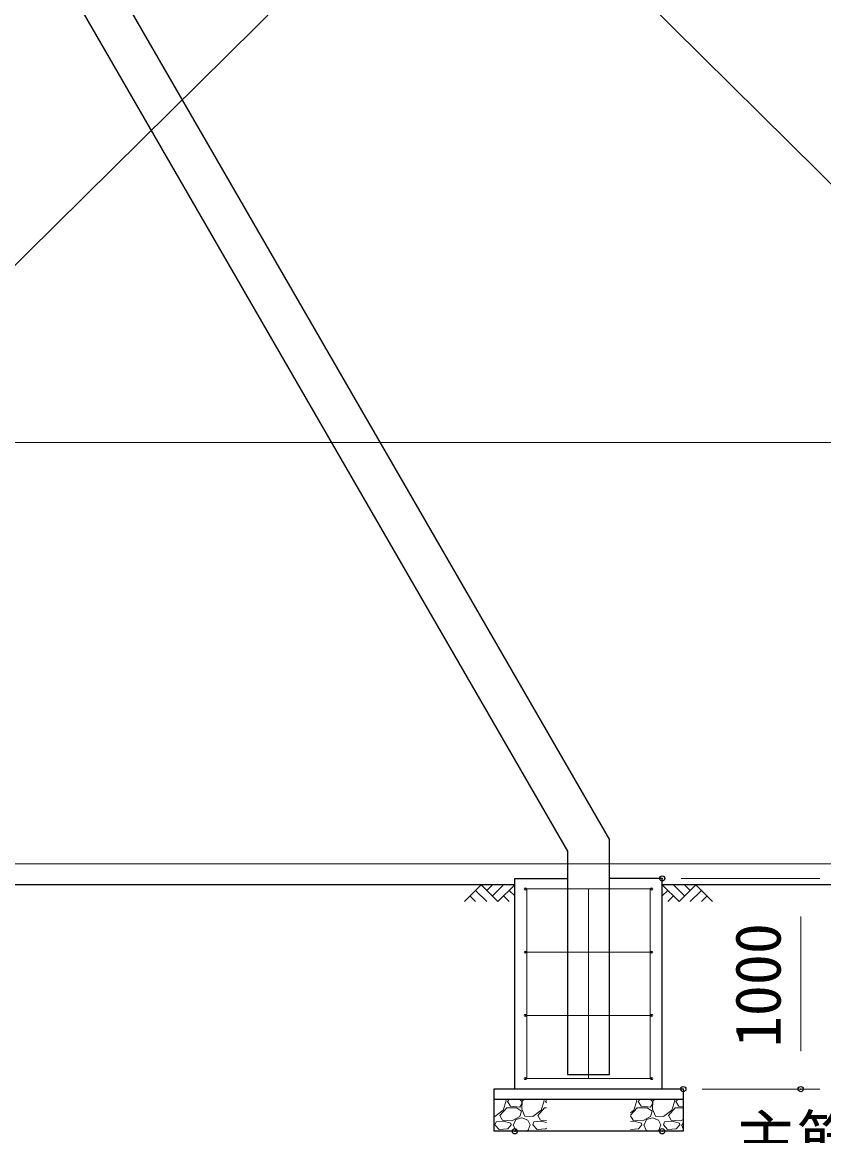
# Model space of a CAD drawing. Units: millimetres, scale not verified. Extents: x -18899 to 18901, y -13364 to 13366.
# Drawn here: x -10394 to -6590, y -4358 to 928 of the extents above; entities that cross this region are included whole.
import ezdxf
from ezdxf.enums import TextEntityAlignment as Align

# ---------------------------------------------------------------- set-up
doc = ezdxf.new("R2010")
doc.units = ezdxf.units.MM
doc.header["$LTSCALE"] = 50
doc.header["$PDMODE"] = 32
doc.header["$PDSIZE"] = 25
for name, color, linetype, lineweight in [('0-1_D-STR1', 1, 'Continuous', 25), ('0-3_D-STR3', 3, 'Continuous', 13), ('0-4_D-STR-DIM', 7, 'Continuous', 13), ('0-7_D-STR-TXT', 7, 'Continuous', 13), ('0-8_D-BGD', 7, 'Continuous', 25), ('0-A_D-STR4', 7, 'Continuous', 25), ('0-B_D-DCR-HCH', 7, 'Continuous', 13)]:
    doc.layers.add(name, color=color, linetype=linetype, lineweight=lineweight)
doc.layers.add('0-6_Defpoints', color=8, linetype='Continuous')
doc.styles.add('ＭＳ ゴシック', font='')
doc.styles.get('ＭＳ ゴシック').set_extended_font_data('MS Gothic')

msp = doc.modelspace()

# ---------------------------------------------------------------- linework, layer by layer
at = {"layer": '0-1_D-STR1'}
for p, q in [((-13007.7, 6401.84), (-7606.31, -2953.65)), ((-13134.83, 6222.03), (-7806.31, -3007.24)), ((-7606.31, -4066.46), (-7606.31, -2953.65)), ((-7806.31, -3007.24), (-7806.31, -4066.46)), ((-7806.31, -4066.46), (-7606.31, -4066.46))]:
    msp.add_line(p, q, dxfattribs=at)
at = {"layer": '0-3_D-STR3'}
for p, q in [((-12952.81, -2721.12), (-4016.57, 6117.33)), ((-12577.83, 6117.33), (-3641.59, -2721.12)), ((-12517.62, -1066.46), (-499.31, -1066.46)), ((-12517.62, -3066.46), (-499.31, -3066.46)), ((-7406.31, -3186.46), (-8006.31, -3186.46)), ((-7998.31, -4086.46), (-7998.31, -3186.46)), ((-7706.31, -4086.46), (-7706.31, -3186.46)), ((-7414.31, -4086.46), (-7414.31, -3186.46)), ((-7406.31, -3486.46), (-8006.31, -3486.46)), ((-7406.31, -3786.46), (-8006.31, -3786.46)), ((-7406.31, -4086.46), (-8006.31, -4086.46))]:
    msp.add_line(p, q, dxfattribs=at)
for centre in [(-8006.31, -3186.46), (-7406.31, -3186.46), (-8006.31, -3486.46), (-7406.31, -3486.46), (-8006.31, -3786.46), (-7406.31, -3786.46), (-8006.31, -4086.46), (-7406.31, -4086.46)]:
    msp.add_circle(centre, 5, dxfattribs=at)
at = {"layer": '0-4_D-STR-DIM'}
for p, q in [((-7266.31, -3136.46), (-6608.65, -3136.46)), ((-6698.65, -3316.46), (-6698.65, -3956.46)), ((-7166.31, -4136.46), (-6608.65, -4136.46))]:
    msp.add_line(p, q, dxfattribs=at)
at = {"layer": '0-6_Defpoints'}
for p in [(-7356.31, -3136.46), (-7256.31, -4136.46), (-6698.65, -4136.46), (-8056.31, -4336.46), (-7356.31, -4336.46)]:
    msp.add_point(p, dxfattribs=at)
at = {"layer": '0-8_D-BGD'}
for p, q in [((-8056.31, -3166.46), (-12999.31, -3166.46)), ((-3599.31, -3166.46), (-7356.31, -3166.46))]:
    msp.add_line(p, q, dxfattribs=at)
at = {"layer": '0-A_D-STR4'}
for p, q in [((-8056.31, -4136.46), (-8056.31, -3136.46)), ((-8056.31, -3136.46), (-7806.31, -3136.46)), ((-7356.31, -3136.46), (-7606.31, -3136.46)), ((-7356.31, -4136.46), (-7356.31, -3136.46)), ((-7256.31, -4136.46), (-8156.31, -4136.46)), ((-8156.31, -4136.46), (-8156.31, -4336.46)), ((-7256.31, -4136.46), (-7256.31, -4336.46)), ((-7256.31, -4186.46), (-8156.31, -4186.46)), ((-7256.31, -4336.46), (-8156.31, -4336.46))]:
    msp.add_line(p, q, dxfattribs=at)
at = {"layer": '0-B_D-DCR-HCH'}
for p, q in [((-8215.94, -3166.46), (-8295.76, -3246.28)), ((-8215.94, -3166.46), (-8136.12, -3246.28)), ((-8189.34, -3193.06), (-8162.73, -3166.46)), ((-8162.73, -3219.67), (-8109.52, -3166.46)), ((-8136.12, -3246.28), (-8056.31, -3166.46)), ((-7276.49, -3246.28), (-7356.31, -3166.46)), ((-7249.88, -3219.67), (-7303.09, -3166.46)), ((-7196.67, -3166.46), (-7276.49, -3246.28)), ((-7223.14, -3193.2), (-7249.88, -3166.46)), ((-7196.67, -3166.46), (-7116.85, -3246.28)), ((-8269.15, -3219.67), (-8242.43, -3246.28)), ((-8242.55, -3193.06), (-8189.09, -3246.28)), ((-8109.52, -3219.67), (-8082.79, -3246.28)), ((-8082.91, -3193.06), (-8056.31, -3219.55)), ((-7329.7, -3193.06), (-7356.31, -3219.55)), ((-7303.09, -3219.67), (-7329.82, -3246.28)), ((-7170.06, -3193.06), (-7223.52, -3246.28)), ((-7143.46, -3219.67), (-7170.19, -3246.28)), ((-8127.12, -4261.65), (-8094.72, -4225.65)), ((-8110.92, -4236.45), (-8096.52, -4191.45)), ((-8096.52, -4191.45), (-8099.57, -4186.46)), ((-8094.72, -4225.65), (-8047.92, -4225.65)), ((-8082.53, -4186.46), (-8091.12, -4195.05)), ((-8091.12, -4195.05), (-8076.72, -4216.65)), ((-8076.72, -4216.65), (-8031.72, -4222.05)), ((-8047.92, -4225.65), (-8024.52, -4241.85)), ((-8022.72, -4195.05), (-8032.53, -4186.46)), ((-8031.72, -4222.05), (-8022.72, -4205.85)), ((-8020.92, -4193.25), (-8022.72, -4231.05)), ((-8022.72, -4205.85), (-8022.72, -4195.05)), ((-8013.49, -4186.46), (-8020.92, -4193.25)), ((-7947.12, -4261.65), (-7914.72, -4225.65)), ((-7930.92, -4236.45), (-7916.52, -4191.45)), ((-7916.52, -4191.45), (-7919.57, -4186.46)), ((-7914.72, -4225.65), (-7906.31, -4225.65)), ((-7906.31, -4190.23), (-7911.12, -4195.05)), ((-7911.12, -4195.05), (-7906.31, -4202.27)), ((-7506.31, -4260.74), (-7474.72, -4225.65)), ((-7490.92, -4236.45), (-7476.52, -4191.45)), ((-7476.52, -4191.45), (-7479.57, -4186.46)), ((-7474.72, -4225.65), (-7427.92, -4225.65)), ((-7462.53, -4186.46), (-7471.12, -4195.05)), ((-7471.12, -4195.05), (-7456.72, -4216.65)), ((-7456.72, -4216.65), (-7411.72, -4222.05)), ((-7427.92, -4225.65), (-7404.52, -4241.85)), ((-7402.72, -4195.05), (-7412.53, -4186.46)), ((-7411.72, -4222.05), (-7402.72, -4205.85)), ((-7400.92, -4193.25), (-7402.72, -4231.05)), ((-7402.72, -4205.85), (-7402.72, -4195.05)), ((-7393.49, -4186.46), (-7400.92, -4193.25)), ((-7327.12, -4261.65), (-7294.72, -4225.65)), ((-7310.92, -4236.45), (-7296.52, -4191.45)), ((-7296.52, -4191.45), (-7299.57, -4186.46)), ((-7294.72, -4225.65), (-7256.31, -4225.65)), ((-7282.53, -4186.46), (-7291.12, -4195.05)), ((-7291.12, -4195.05), (-7276.72, -4216.65)), ((-7276.72, -4216.65), (-7256.31, -4219.09)), ((-8114.52, -4283.25), (-8127.12, -4261.65)), ((-8031.72, -4267.05), (-8069.52, -4286.85)), ((-8051.52, -4281.45), (-8022.72, -4272.45)), ((-8024.52, -4241.85), (-8031.72, -4267.05)), ((-8022.72, -4231.05), (-8008.32, -4265.25)), ((-8022.72, -4272.45), (-7993.92, -4283.25)), ((-8008.32, -4265.25), (-7970.52, -4267.05)), ((-7970.52, -4267.05), (-7930.92, -4236.45)), ((-7934.52, -4283.25), (-7947.12, -4261.65)), ((-7506.31, -4248.33), (-7490.92, -4236.45)), ((-7494.52, -4283.25), (-7506.31, -4263.04)), ((-7411.72, -4267.05), (-7449.52, -4286.85)), ((-7431.52, -4281.45), (-7402.72, -4272.45)), ((-7404.52, -4241.85), (-7411.72, -4267.05)), ((-7402.72, -4231.05), (-7388.32, -4265.25)), ((-7402.72, -4272.45), (-7373.92, -4283.25)), ((-7388.32, -4265.25), (-7350.52, -4267.05)), ((-7350.52, -4267.05), (-7310.92, -4236.45)), ((-7314.52, -4283.25), (-7327.12, -4261.65)), ((-7256.31, -4279.92), (-7269.52, -4286.85)), ((-8150.52, -4306.65), (-8145.12, -4292.25)), ((-8130.72, -4328.25), (-8150.52, -4306.65)), ((-8110.92, -4288.65), (-8145.12, -4292.25)), ((-8089.32, -4324.65), (-8130.72, -4328.25)), ((-8069.52, -4286.85), (-8114.52, -4283.25)), ((-8074.92, -4297.65), (-8110.92, -4288.65)), ((-8073.12, -4306.65), (-8089.32, -4324.65)), ((-8073.12, -4306.65), (-8074.92, -4297.65)), ((-8064.12, -4306.65), (-8053.32, -4331.85)), ((-8062.32, -4306.65), (-8051.52, -4281.45)), ((-8053.32, -4331.85), (-8037.64, -4336.46)), ((-8007.81, -4336.46), (-7992.12, -4331.85)), ((-7993.92, -4283.25), (-7983.12, -4306.65)), ((-7992.12, -4331.85), (-7983.12, -4306.65)), ((-7970.52, -4306.65), (-7965.12, -4292.25)), ((-7950.72, -4328.25), (-7970.52, -4306.65)), ((-7930.92, -4288.65), (-7965.12, -4292.25)), ((-7909.32, -4324.65), (-7950.72, -4328.25)), ((-7906.31, -4285.5), (-7934.52, -4283.25)), ((-7906.31, -4294.8), (-7930.92, -4288.65)), ((-7906.31, -4321.3), (-7909.32, -4324.65)), ((-7490.92, -4288.65), (-7506.31, -4290.26)), ((-7469.32, -4324.65), (-7506.31, -4327.86)), ((-7449.52, -4286.85), (-7494.52, -4283.25)), ((-7454.92, -4297.65), (-7490.92, -4288.65)), ((-7453.12, -4306.65), (-7469.32, -4324.65)), ((-7453.12, -4306.65), (-7454.92, -4297.65)), ((-7444.12, -4306.65), (-7433.32, -4331.85)), ((-7442.32, -4306.65), (-7431.52, -4281.45)), ((-7433.32, -4331.85), (-7417.64, -4336.46)), ((-7387.81, -4336.46), (-7372.12, -4331.85)), ((-7373.92, -4283.25), (-7363.12, -4306.65)), ((-7372.12, -4331.85), (-7363.12, -4306.65)), ((-7350.52, -4306.65), (-7345.12, -4292.25)), ((-7330.72, -4328.25), (-7350.52, -4306.65)), ((-7310.92, -4288.65), (-7345.12, -4292.25)), ((-7289.32, -4324.65), (-7330.72, -4328.25)), ((-7269.52, -4286.85), (-7314.52, -4283.25)), ((-7274.92, -4297.65), (-7310.92, -4288.65)), ((-7273.12, -4306.65), (-7289.32, -4324.65)), ((-7273.12, -4306.65), (-7274.92, -4297.65)), ((-7264.12, -4306.65), (-7256.31, -4324.88)), ((-7262.32, -4306.65), (-7256.31, -4292.61)), ((-8147.36, -4336.46), (-8156.31, -4335.71)), ((-8085.72, -4335.45), (-8088.08, -4336.46)), ((-8082.68, -4336.46), (-8085.72, -4335.45)), ((-7979.52, -4335.45), (-7980.63, -4336.46)), ((-7967.36, -4336.46), (-7979.52, -4335.45)), ((-7906.31, -4335.7), (-7908.08, -4336.46)), ((-7465.72, -4335.45), (-7468.08, -4336.46)), ((-7462.68, -4336.46), (-7465.72, -4335.45)), ((-7359.52, -4335.45), (-7360.63, -4336.46)), ((-7347.36, -4336.46), (-7359.52, -4335.45)), ((-7285.72, -4335.45), (-7288.08, -4336.46)), ((-7282.68, -4336.46), (-7285.72, -4335.45))]:
    msp.add_line(p, q, dxfattribs=at)
msp.add_lwpolyline([(-8156.31, -4266.77), (-8150.52, -4267.05), (-8110.92, -4236.45)], dxfattribs=at)

# ---------------------------------------------------------------- texts
at = {"layer": '0-4_D-STR-DIM', "style": 'ＭＳ ゴシック'}
msp.add_text('1000', height=216.6, rotation=90, dxfattribs=at).set_placement((-6729.02, -3937.51), align=Align.BOTTOM_LEFT)
at = {"layer": '0-7_D-STR-TXT', "style": 'ＭＳ ゴシック'}
msp.add_text('主筋 8-D10', height=216.6, dxfattribs=at).set_placement((-7012.65, -4545.23), align=Align.BOTTOM_LEFT)

doc.saveas('drawing.dxf')
